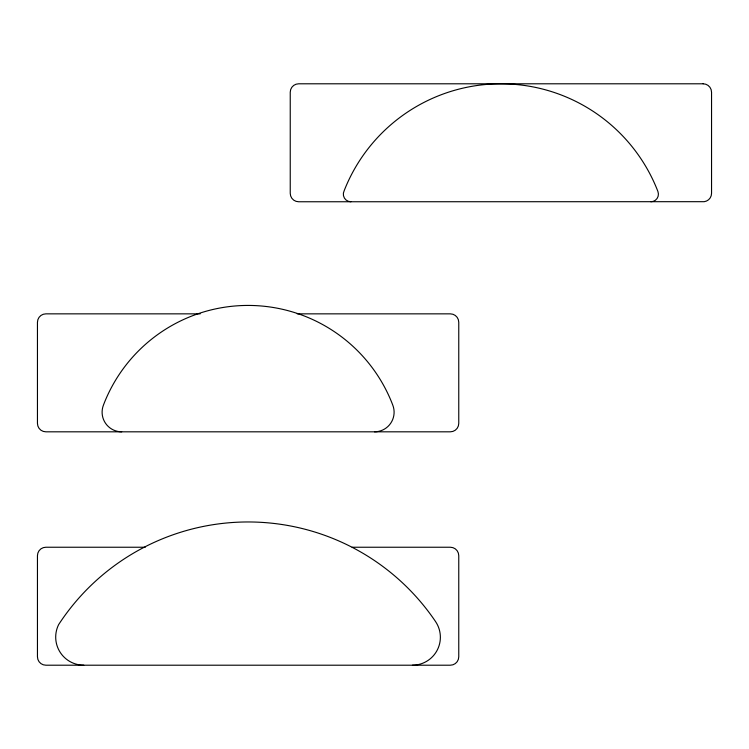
<?xml version="1.0" encoding="UTF-8"?>
<svg xmlns="http://www.w3.org/2000/svg" width="749" height="749" viewBox="0 0 749 749"><rect width="100%" height="100%" fill="white"/><g stroke="black" fill="none" stroke-linecap="round" stroke-linejoin="round"><path stroke-width="1.12" d="M200.18 313.85L45.876 313.85A8.426 8.426 0 0 0 37.45 322.276L37.45 423.391A8.426 8.426 0 0 0 45.876 431.817L450.336 431.817A8.426 8.426 0 0 0 458.762 423.391L458.762 322.276A8.426 8.426 0 0 0 450.336 313.85L297.203 313.85M145.24 547.238L45.876 547.238A8.426 8.426 0 0 0 37.45 555.664L37.45 656.779A8.426 8.426 0 0 0 45.876 665.206L450.336 665.206A8.426 8.426 0 0 0 458.762 656.779L458.762 555.664A8.426 8.426 0 0 0 450.336 547.238L352.142 547.238M412.418 665.206A27.947 27.947 0 0 0 435.665 621.736L434.804 620.453A226.198 226.198 0 0 0 58.637 624.6A28.097 28.097 0 0 0 83.794 665.206M374.5 431.817A19.605 19.605 0 0 0 392.785 405.134L391.708 402.363A154.837 154.837 0 0 0 104.504 402.363L103.428 405.134A19.605 19.605 0 0 0 121.713 431.817M350.906 201.762A7.584 7.584 0 0 1 343.398 193.111L344.194 190.658A168.328 168.328 0 0 1 657.594 190.658L657.931 191.529A7.556 7.556 0 0 1 650.862 201.762M703.124 83.794L298.664 83.794A8.426 8.426 0 0 0 290.238 92.221L290.238 193.336A8.426 8.426 0 0 0 298.664 201.762L704.219 201.687A8.426 8.426 0 0 0 711.55 193.336L711.55 92.221A8.426 8.426 0 0 0 703.124 83.794"/></g></svg>
